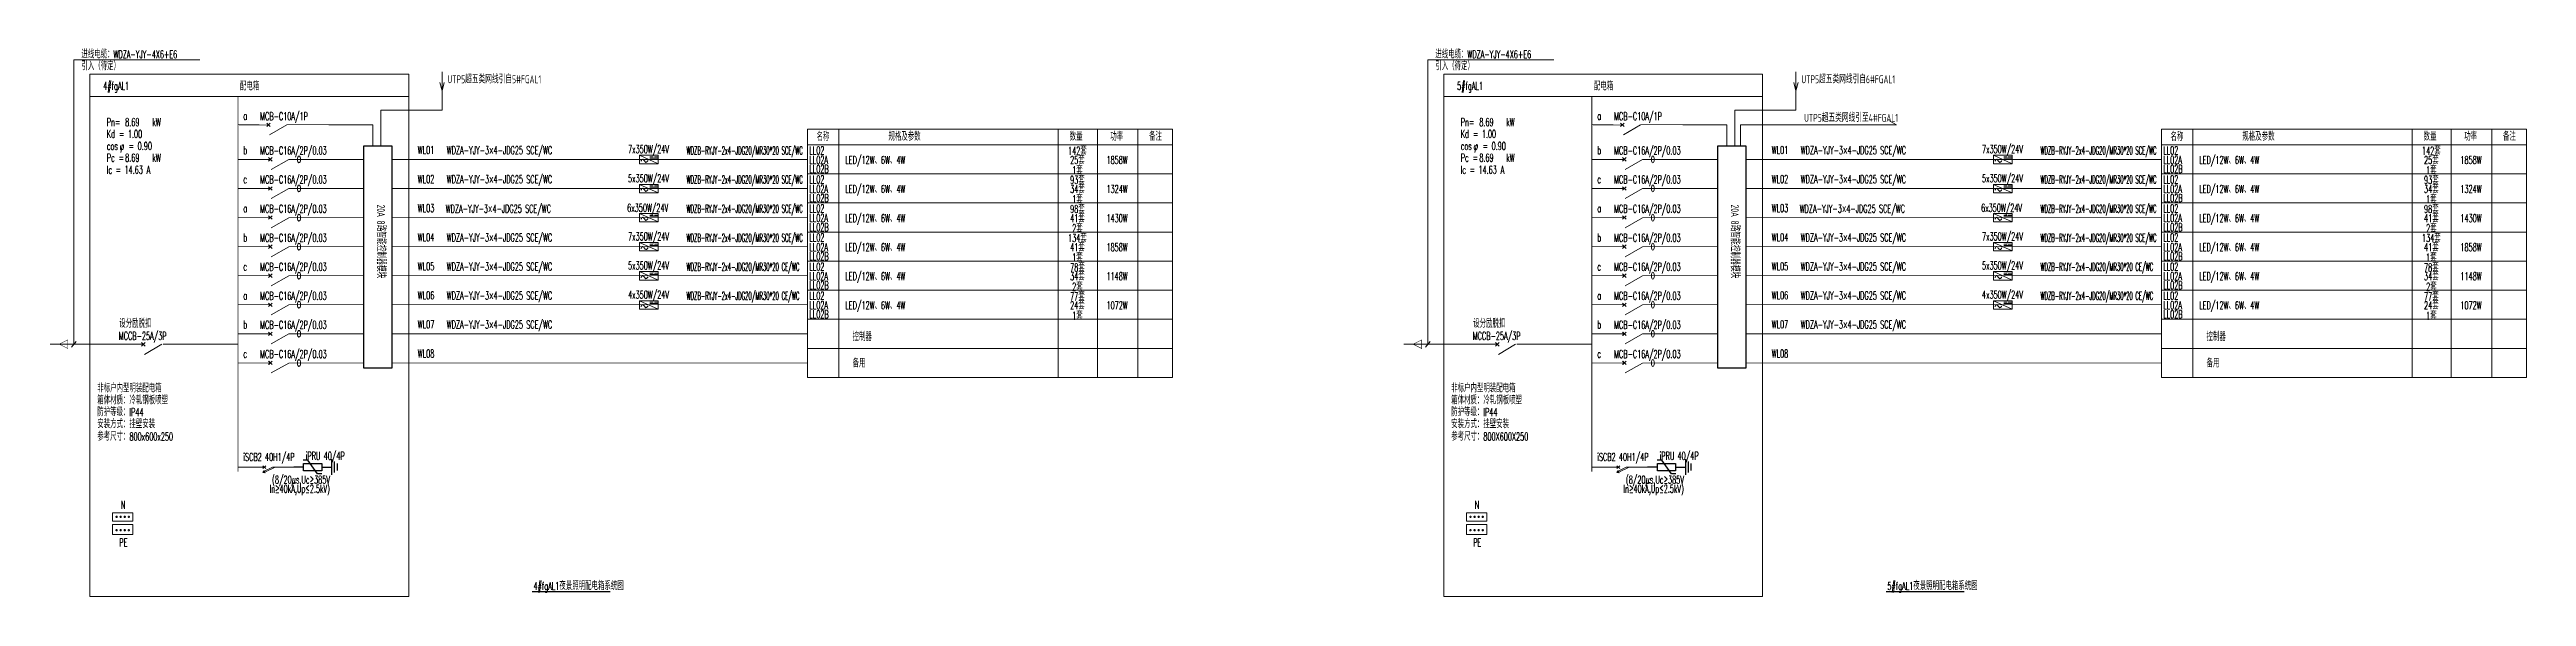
# Model space of a CAD drawing. Header units: millimetres. Extents: x -158656 to -149924, y -51573 to -51018.
# Drawn here: x -153953 to -152861, y -51259 to -51018 of the extents above; entities that cross this region are included whole.
import ezdxf
from ezdxf.enums import TextEntityAlignment as Align

# ---------------------------------------------------------------- set-up
doc = ezdxf.new("R2010")
doc.units = ezdxf.units.MM
doc.header["$MEASUREMENT"] = 0
doc.layers.get('0').update_dxf_attribs({"lineweight": 15})
doc.layers.add('0-配电系统图', color=7, linetype='Continuous', lineweight=18)
doc.layers.add('FG-说明', color=7, linetype='Continuous', lineweight=9)
for name, color, linetype in [('FG-灯具', 3, 'Continuous'), ('FG-照明文字说明', 7, 'Continuous'), ('电气', 3, 'Continuous')]:
    doc.layers.add(name, color=color, linetype=linetype)
doc.styles.add('_TEL_DIM', font='SIMPLEX', dxfattribs={"width": 0.8, "height": 3.5, "bigfont": 'HZTXT'})
doc.styles.add('XD2008', font='xd-hzs.shx', dxfattribs={"width": 0.7, "bigfont": 'xd-hztxt.shx'})

# ---------------------------------------------------------------- blocks, each defined once
blk = doc.blocks.new('0208D')
at = {"color": 3, "linetype": 'Continuous', "const_width": 0.3}
blk.add_lwpolyline([(0, -7.5), (0, 0)], dxfattribs=at)
blk.add_lwpolyline([(0, -7.5), (2.5, -2.5), (-2.5, -2.5)], close=True, dxfattribs=at)
blk = doc.blocks.new('过流保护SPD')
at = {"layer": '电气', "color": 3}
for p, q in [((435, 0), (0, 0)), ((625, 298), (424, 298)), ((435, 163), (1235, 163)), ((435, -163), (435, 163)), ((1046, -298), (625, 298)), ((1235, 163), (1235, -163)), ((1235, 0), (1671, 0)), ((1671, 347), (1671, -347)), ((1789, 251), (1789, -242)), ((1911, 152), (1911, -157)), ((1235, -163), (435, -163)), ((1246, -298), (1046, -298))]:
    blk.add_line(p, q, dxfattribs=at)

msp = doc.modelspace()

# ---------------------------------------------------------------- hatches: boundary and pattern name
at = {"layer": 'FG-说明'}
for points in [[(-153859.2, -51204.2), (-153858.2, -51204.3), (-153858.7, -51203.4)], [(-153262.3, -51204.2), (-153261.3, -51204.3), (-153261.8, -51203.4)]]:
    msp.add_hatch(color=256, dxfattribs=at).paths.add_polyline_path(points)

# ---------------------------------------------------------------- linework, layer by layer
at = {"color": 4}
for p, q in [((-153810.7, -51060.1), (-153810.7, -51050.8)), ((-153213.8, -51060.1), (-153213.8, -51050.8))]:
    msp.add_line(p, q, dxfattribs=at)
for p, q in [((-153619.1, -51052.8), (-153619.1, -51162.3)), ((-153605.3, -51052.8), (-153605.3, -51162.3)), ((-153508.6, -51052.8), (-153508.6, -51162.3)), ((-153491.3, -51052.8), (-153491.3, -51162.3)), ((-153473.4, -51052.8), (-153473.4, -51162.3)), ((-153458.2, -51052.8), (-153458.2, -51162.3)), ((-153022.2, -51052.8), (-153022.2, -51162.3)), ((-153008.4, -51052.8), (-153008.4, -51162.3)), ((-152911.7, -51052.8), (-152911.7, -51162.3)), ((-152894.4, -51052.8), (-152894.4, -51162.3)), ((-152876.5, -51052.8), (-152876.5, -51162.3)), ((-152861.3, -51052.8), (-152861.3, -51162.3))]:
    msp.add_line(p, q)
for points in [[(-153799.7, -51044.3), (-153780.2, -51044.3), (-153780.2, -51027.5)], [(-153202.8, -51044.3), (-153183.3, -51044.3), (-153183.3, -51027.5)], [(-153781.2, -51032.1), (-153780.2, -51035.9)], [(-153779.2, -51032.1), (-153780.2, -51035.9)], [(-153184.3, -51032.1), (-153183.3, -51035.9)], [(-153182.3, -51032.1), (-153183.3, -51035.9)], [(-153799.7, -51044.3), (-153807.2, -51044.3), (-153807.2, -51060.1)], [(-153202.8, -51044.3), (-153210.3, -51044.3), (-153210.3, -51060.1)], [(-153202.8, -51050.8), (-153139, -51050.8), (-153142.3, -51048.9)], [(-153202.8, -51050.8), (-153207.8, -51050.8), (-153207.8, -51060.1)]]:
    msp.add_lwpolyline(points)
for points in [[(-153830.1, -51050.8), (-153810.7, -51050.8)], [(-153233.2, -51050.8), (-153213.8, -51050.8)]]:
    msp.add_lwpolyline(points, dxfattribs=at)
at = {"layer": '0-配电系统图', "ltscale": 0.2}
for p, q in [((-153942.5, -51147.6), (-153942.5, -51022.1)), ((-153942.5, -51022.1), (-153887, -51022.1)), ((-153345.6, -51147.6), (-153345.6, -51022.1)), ((-153345.6, -51022.1), (-153290.1, -51022.1)), ((-153941.5, -51146.4), (-153943.5, -51148.9)), ((-153912.7, -51148.4), (-153911.1, -51146.9)), ((-153912.7, -51146.9), (-153911.1, -51148.4)), ((-153903.8, -51147.6), (-153911.4, -51152.2)), ((-153344.6, -51146.4), (-153346.6, -51148.9)), ((-153315.8, -51148.4), (-153314.2, -51146.9)), ((-153315.8, -51146.9), (-153314.2, -51148.4)), ((-153306.9, -51147.6), (-153314.5, -51152.2))]:
    msp.add_line(p, q, dxfattribs=at)
at = {"layer": '0-配电系统图', "ltscale": 100}
for p, q in [((-153935.5, -51038.3), (-153794.9, -51038.3)), ((-153338.6, -51038.3), (-153198, -51038.3))]:
    msp.add_line(p, q, dxfattribs=at)
at = {"layer": '0-配电系统图'}
for p, q in [((-153857.5, -51050.1), (-153856, -51051.6)), ((-153857.5, -51051.6), (-153856, -51050.1)), ((-153260.6, -51050.1), (-153259.1, -51051.6)), ((-153260.6, -51051.6), (-153259.1, -51050.1)), ((-153848.7, -51050.8), (-153856.3, -51055.3)), ((-153251.8, -51050.8), (-153259.4, -51055.3)), ((-153856.7, -51065.3), (-153855.1, -51066.9)), ((-153856.7, -51066.9), (-153855.1, -51065.3)), ((-153856.7, -51065.3), (-153855.1, -51066.9)), ((-153856.7, -51066.9), (-153855.1, -51065.3)), ((-153847.8, -51066.1), (-153855.5, -51070.5)), ((-153259.8, -51065.3), (-153258.2, -51066.9)), ((-153259.8, -51066.9), (-153258.2, -51065.3)), ((-153259.8, -51065.3), (-153258.2, -51066.9)), ((-153259.8, -51066.9), (-153258.2, -51065.3)), ((-153250.9, -51066.1), (-153258.6, -51070.5)), ((-153856.7, -51078.2), (-153855.1, -51079.7)), ((-153856.7, -51079.7), (-153855.1, -51078.2)), ((-153856.7, -51078.2), (-153855.1, -51079.7)), ((-153856.7, -51079.7), (-153855.1, -51078.2)), ((-153847.8, -51078.9), (-153855.5, -51083.3)), ((-153259.8, -51078.2), (-153258.2, -51079.7)), ((-153259.8, -51079.7), (-153258.2, -51078.2)), ((-153259.8, -51078.2), (-153258.2, -51079.7)), ((-153259.8, -51079.7), (-153258.2, -51078.2)), ((-153250.9, -51078.9), (-153258.6, -51083.3)), ((-153856.7, -51091), (-153855.1, -51092.5)), ((-153856.7, -51092.5), (-153855.1, -51091)), ((-153856.7, -51091), (-153855.1, -51092.5)), ((-153856.7, -51092.5), (-153855.1, -51091)), ((-153847.8, -51091.8), (-153855.5, -51096.2)), ((-153259.8, -51091), (-153258.2, -51092.5)), ((-153259.8, -51092.5), (-153258.2, -51091)), ((-153259.8, -51091), (-153258.2, -51092.5)), ((-153259.8, -51092.5), (-153258.2, -51091)), ((-153250.9, -51091.8), (-153258.6, -51096.2)), ((-153856.7, -51103.8), (-153855.1, -51105.4)), ((-153856.7, -51105.4), (-153855.1, -51103.8)), ((-153856.7, -51103.8), (-153855.1, -51105.4)), ((-153856.7, -51105.4), (-153855.1, -51103.8)), ((-153847.8, -51104.6), (-153855.5, -51109)), ((-153259.8, -51103.8), (-153258.2, -51105.4)), ((-153259.8, -51105.4), (-153258.2, -51103.8)), ((-153259.8, -51103.8), (-153258.2, -51105.4)), ((-153259.8, -51105.4), (-153258.2, -51103.8)), ((-153250.9, -51104.6), (-153258.6, -51109)), ((-153856.7, -51116.6), (-153855.1, -51118.2)), ((-153856.7, -51118.2), (-153855.1, -51116.6)), ((-153856.7, -51116.6), (-153855.1, -51118.2)), ((-153856.7, -51118.2), (-153855.1, -51116.6)), ((-153847.8, -51117.4), (-153855.5, -51121.8)), ((-153259.8, -51116.6), (-153258.2, -51118.2)), ((-153259.8, -51118.2), (-153258.2, -51116.6)), ((-153259.8, -51116.6), (-153258.2, -51118.2)), ((-153259.8, -51118.2), (-153258.2, -51116.6)), ((-153250.9, -51117.4), (-153258.6, -51121.8)), ((-153856.7, -51129.5), (-153855.1, -51131)), ((-153856.7, -51131), (-153855.1, -51129.5)), ((-153856.7, -51129.5), (-153855.1, -51131)), ((-153856.7, -51131), (-153855.1, -51129.5)), ((-153847.8, -51130.2), (-153855.5, -51134.6)), ((-153259.8, -51129.5), (-153258.2, -51131)), ((-153259.8, -51131), (-153258.2, -51129.5)), ((-153259.8, -51129.5), (-153258.2, -51131)), ((-153259.8, -51131), (-153258.2, -51129.5)), ((-153250.9, -51130.2), (-153258.6, -51134.6)), ((-153856.7, -51142.3), (-153855.1, -51143.8)), ((-153856.7, -51143.8), (-153855.1, -51142.3)), ((-153856.7, -51142.3), (-153855.1, -51143.8)), ((-153856.7, -51143.8), (-153855.1, -51142.3)), ((-153856.7, -51142.3), (-153855.1, -51143.8)), ((-153856.7, -51143.8), (-153855.1, -51142.3)), ((-153847.8, -51143), (-153855.5, -51147.5)), ((-153259.8, -51142.3), (-153258.2, -51143.8)), ((-153259.8, -51143.8), (-153258.2, -51142.3)), ((-153259.7, -51142.3), (-153258.2, -51143.8)), ((-153259.7, -51143.8), (-153258.2, -51142.3)), ((-153259.7, -51142.3), (-153258.2, -51143.8)), ((-153259.7, -51143.8), (-153258.2, -51142.3)), ((-153250.9, -51143), (-153258.6, -51147.5)), ((-153856.7, -51155.1), (-153855.1, -51156.6)), ((-153856.7, -51156.6), (-153855.1, -51155.1)), ((-153856.6, -51155.1), (-153855.1, -51156.6)), ((-153856.6, -51156.6), (-153855.1, -51155.1)), ((-153856.6, -51155.1), (-153855.1, -51156.6)), ((-153856.6, -51156.6), (-153855.1, -51155.1)), ((-153847.8, -51155.9), (-153855.5, -51160.3)), ((-153259.8, -51155.1), (-153258.2, -51156.6)), ((-153259.8, -51156.6), (-153258.2, -51155.1)), ((-153259.7, -51155.1), (-153258.2, -51156.6)), ((-153259.7, -51156.6), (-153258.2, -51155.1)), ((-153259.7, -51155.1), (-153258.2, -51156.6)), ((-153259.7, -51156.6), (-153258.2, -51155.1)), ((-153250.9, -51155.9), (-153258.6, -51160.3)), ((-153916.5, -51222), (-153925.5, -51222)), ((-153925.5, -51222), (-153925.5, -51225.6)), ((-153916.5, -51225.6), (-153916.5, -51222)), ((-153319.6, -51222), (-153328.6, -51222)), ((-153328.6, -51222), (-153328.6, -51225.6)), ((-153319.6, -51225.6), (-153319.6, -51222)), ((-153925.5, -51225.6), (-153916.5, -51225.6)), ((-153916.5, -51227.1), (-153925.5, -51227.1)), ((-153925.5, -51227.1), (-153925.5, -51231.5)), ((-153925.5, -51231.5), (-153916.5, -51231.5)), ((-153916.5, -51231.5), (-153916.5, -51227.1)), ((-153328.6, -51225.6), (-153319.6, -51225.6)), ((-153319.6, -51227.1), (-153328.6, -51227.1)), ((-153328.6, -51227.1), (-153328.6, -51231.5)), ((-153328.6, -51231.5), (-153319.6, -51231.5)), ((-153319.6, -51231.5), (-153319.6, -51227.1))]:
    msp.add_line(p, q, dxfattribs=at)
at = {"layer": '0-配电系统图', "ltscale": 100}
for points in [[(-153935.5, -51028.5), (-153794.9, -51028.5), (-153794.9, -51258.9), (-153935.5, -51258.9)], [(-153338.6, -51028.5), (-153198, -51028.5), (-153198, -51258.9), (-153338.6, -51258.9)]]:
    msp.add_lwpolyline(points, close=True, dxfattribs=at)
at = {"layer": '0-配电系统图', "const_width": 0.36}
for points in [[(-153870.2, -51038.6), (-153870.2, -51203.9)], [(-153273.3, -51038.6), (-153273.3, -51203.9)], [(-153870.2, -51050.8), (-153856.7, -51050.9)], [(-153848.7, -51050.8), (-153830.1, -51050.8)], [(-153273.3, -51050.8), (-153259.8, -51050.9)], [(-153251.8, -51050.8), (-153233.2, -51050.8)], [(-153870.2, -51066.1), (-153855.9, -51066.1)], [(-153273.3, -51066.1), (-153259, -51066.1)], [(-153870.2, -51078.9), (-153855.9, -51078.9)], [(-153273.3, -51078.9), (-153259, -51078.9)], [(-153870.2, -51091.8), (-153855.9, -51091.8)], [(-153273.3, -51091.8), (-153259, -51091.8)], [(-153870.2, -51104.6), (-153855.9, -51104.6)], [(-153273.3, -51104.6), (-153259, -51104.6)], [(-153870.2, -51117.4), (-153855.9, -51117.4)], [(-153273.3, -51117.4), (-153259, -51117.4)], [(-153870.2, -51130.2), (-153855.9, -51130.2)], [(-153273.3, -51130.2), (-153259, -51130.2)], [(-153953.1, -51147.6), (-153911.9, -51147.6)], [(-153903.3, -51147.6), (-153870.2, -51147.6)], [(-153870.2, -51143), (-153855.9, -51143)], [(-153870.2, -51143), (-153855.9, -51143)], [(-153356.2, -51147.6), (-153315, -51147.6)], [(-153306.4, -51147.6), (-153273.3, -51147.6)], [(-153273.3, -51143), (-153259, -51143)], [(-153273.3, -51143), (-153259, -51143)], [(-153870.2, -51155.9), (-153855.9, -51155.9)], [(-153870.2, -51155.9), (-153855.9, -51155.9)], [(-153273.3, -51155.9), (-153259, -51155.9)], [(-153273.3, -51155.9), (-153259, -51155.9)]]:
    msp.add_lwpolyline(points, dxfattribs=at)
at = {"layer": '0-配电系统图', "const_width": 0.54}
for points in [[(-153923.7, -51224, 1), (-153923.7, -51223.5, 1)], [(-153921.9, -51224, 1), (-153921.9, -51223.5, 1)], [(-153920.1, -51224, 1), (-153920.1, -51223.5, 1)], [(-153918.3, -51224, 1), (-153918.3, -51223.5, 1)], [(-153326.8, -51224, 1), (-153326.8, -51223.5, 1)], [(-153325, -51224, 1), (-153325, -51223.5, 1)], [(-153323.2, -51224, 1), (-153323.2, -51223.5, 1)], [(-153321.4, -51224, 1), (-153321.4, -51223.5, 1)], [(-153923.7, -51229.9, 1), (-153923.7, -51229.4, 1)], [(-153921.9, -51229.9, 1), (-153921.9, -51229.4, 1)], [(-153920.1, -51229.9, 1), (-153920.1, -51229.4, 1)], [(-153918.3, -51229.9, 1), (-153918.3, -51229.4, 1)], [(-153326.8, -51229.9, 1), (-153326.8, -51229.4, 1)], [(-153325, -51229.9, 1), (-153325, -51229.4, 1)], [(-153323.2, -51229.9, 1), (-153323.2, -51229.4, 1)], [(-153321.4, -51229.9, 1), (-153321.4, -51229.4, 1)]]:
    msp.add_lwpolyline(points, format="xyb", close=True, dxfattribs=at)
at = {"layer": '0-配电系统图', "color": 7, "const_width": 0.515}
for points in [[(-153740.5, -51256.8), (-153706, -51256.8)], [(-153143.6, -51256.8), (-153109.1, -51256.8)]]:
    msp.add_lwpolyline(points, dxfattribs=at)
at = {"layer": '0-配电系统图', "extrusion": (0, 0, -1)}
for centre in [(-153843.3, -51066.1), (-153246.4, -51066.1), (-153843.3, -51078.9), (-153246.4, -51078.9), (-153843.3, -51091.8), (-153246.4, -51091.8), (-153843.3, -51104.6), (-153246.4, -51104.6), (-153843.3, -51117.4), (-153246.4, -51117.4), (-153843.3, -51130.2), (-153246.4, -51130.2), (-153843.3, -51143), (-153246.4, -51143), (-153843.3, -51155.9), (-153246.4, -51155.9)]:
    msp.add_ellipse(centre, major_axis=(0, 1.51), ratio=0.444792, dxfattribs=at)
at = {"layer": 'FG-灯具'}
for points in [[(-153814.7, -51060.1), (-153802.3, -51060.1), (-153802.3, -51158.2), (-153814.7, -51158.2)], [(-153217.8, -51060.1), (-153205.4, -51060.1), (-153205.4, -51158.2), (-153217.8, -51158.2)]]:
    msp.add_lwpolyline(points, close=True, dxfattribs=at)
at = {"layer": 'FG-说明', "color": 0}
for p, q in [((-153619.1, -51052.8), (-153458.2, -51052.8)), ((-153619.1, -51059.7), (-153458.2, -51059.7)), ((-153022.2, -51052.8), (-152861.3, -51052.8)), ((-153022.2, -51059.7), (-152861.3, -51059.7)), ((-153684.9, -51068), (-153693.1, -51064.2)), ((-153687.1, -51065), (-153688.6, -51065)), ((-153685.2, -51065.5), (-153688.6, -51065.5)), ((-153685.2, -51065), (-153686.6, -51065)), ((-153088, -51068), (-153096.2, -51064.2)), ((-153090.2, -51065), (-153091.7, -51065)), ((-153088.3, -51065.5), (-153091.7, -51065.5)), ((-153088.3, -51065), (-153089.7, -51065)), ((-153684.9, -51080.8), (-153693.1, -51077.1)), ((-153687.1, -51077.8), (-153688.6, -51077.8)), ((-153685.2, -51078.3), (-153688.6, -51078.3)), ((-153685.2, -51077.8), (-153686.6, -51077.8)), ((-153619.1, -51072.5), (-153458.2, -51072.5)), ((-153088, -51080.8), (-153096.2, -51077.1)), ((-153090.2, -51077.8), (-153091.7, -51077.8)), ((-153088.3, -51078.3), (-153091.7, -51078.3)), ((-153088.3, -51077.8), (-153089.7, -51077.8)), ((-153022.2, -51072.5), (-152861.3, -51072.5)), ((-153684.9, -51093.6), (-153693.1, -51089.9)), ((-153687.1, -51090.7), (-153688.6, -51090.7)), ((-153685.2, -51091.1), (-153688.6, -51091.1)), ((-153685.2, -51090.7), (-153686.6, -51090.7)), ((-153619.1, -51085.3), (-153458.2, -51085.3)), ((-153088, -51093.6), (-153096.2, -51089.9)), ((-153090.2, -51090.7), (-153091.7, -51090.7)), ((-153088.3, -51091.1), (-153091.7, -51091.1)), ((-153088.3, -51090.7), (-153089.7, -51090.7)), ((-153022.2, -51085.3), (-152861.3, -51085.3)), ((-153684.9, -51106.4), (-153693.1, -51102.7)), ((-153687.1, -51103.5), (-153688.6, -51103.5)), ((-153685.2, -51104), (-153688.6, -51104)), ((-153685.2, -51103.5), (-153686.6, -51103.5)), ((-153619.1, -51098.2), (-153458.2, -51098.2)), ((-153088, -51106.4), (-153096.2, -51102.7)), ((-153090.2, -51103.5), (-153091.7, -51103.5)), ((-153088.3, -51104), (-153091.7, -51104)), ((-153088.3, -51103.5), (-153089.7, -51103.5)), ((-153022.2, -51098.2), (-152861.3, -51098.2)), ((-153684.9, -51119.3), (-153693.1, -51115.5)), ((-153619.1, -51111), (-153458.2, -51111)), ((-153088, -51119.3), (-153096.2, -51115.5)), ((-153022.2, -51111), (-152861.3, -51111)), ((-153687.1, -51116.3), (-153688.6, -51116.3)), ((-153685.2, -51116.8), (-153688.6, -51116.8)), ((-153685.2, -51116.3), (-153686.6, -51116.3)), ((-153619.1, -51123.8), (-153458.2, -51123.8)), ((-153090.2, -51116.3), (-153091.7, -51116.3)), ((-153088.3, -51116.8), (-153091.7, -51116.8)), ((-153088.3, -51116.3), (-153089.7, -51116.3)), ((-153022.2, -51123.8), (-152861.3, -51123.8)), ((-153684.9, -51132.1), (-153693.1, -51128.4)), ((-153687.1, -51129.1), (-153688.6, -51129.1)), ((-153685.2, -51129.6), (-153688.6, -51129.6)), ((-153685.2, -51129.1), (-153686.6, -51129.1)), ((-153619.1, -51136.6), (-153458.2, -51136.6)), ((-153088, -51132.1), (-153096.2, -51128.4)), ((-153090.2, -51129.1), (-153091.7, -51129.1)), ((-153088.3, -51129.6), (-153091.7, -51129.6)), ((-153088.3, -51129.1), (-153089.7, -51129.1)), ((-153022.2, -51136.6), (-152861.3, -51136.6)), ((-153619.1, -51149.5), (-153458.2, -51149.5)), ((-153022.2, -51149.5), (-152861.3, -51149.5)), ((-153619.1, -51162.3), (-153458.2, -51162.3)), ((-153022.2, -51162.3), (-152861.3, -51162.3))]:
    msp.add_line(p, q, dxfattribs=at)
at = {"layer": 'FG-说明'}
for p, q in [((-153870.2, -51201.8), (-153859.2, -51201.8)), ((-153859.8, -51201.8), (-153858.6, -51201.8)), ((-153857.9, -51201.2), (-153859.2, -51202.5)), ((-153857.9, -51202.5), (-153859.2, -51201.2)), ((-153858.7, -51203.4), (-153859.2, -51204.2)), ((-153858.7, -51203.4), (-153858.2, -51204.3)), ((-153858.3, -51204.1), (-153853.8, -51201.8)), ((-153853.8, -51201.8), (-153845.6, -51201.8)), ((-153273.3, -51201.8), (-153262.3, -51201.8)), ((-153262.9, -51201.8), (-153261.7, -51201.8)), ((-153261, -51201.2), (-153262.3, -51202.5)), ((-153261, -51202.5), (-153262.3, -51201.2)), ((-153261.8, -51203.4), (-153262.3, -51204.2)), ((-153261.8, -51203.4), (-153261.3, -51204.3)), ((-153261.4, -51204.1), (-153256.9, -51201.8)), ((-153256.9, -51201.8), (-153248.7, -51201.8)), ((-153859.2, -51204.2), (-153858.2, -51204.3)), ((-153262.3, -51204.2), (-153261.3, -51204.3))]:
    msp.add_line(p, q, dxfattribs=at)
at = {"layer": 'FG-说明', "color": 0, "const_width": 0.36}
for points in [[(-153847.8, -51066.1), (-153814.5, -51066.1)], [(-153802.2, -51066.1), (-153619.1, -51066.1)], [(-153250.9, -51066.1), (-153217.6, -51066.1)], [(-153205.3, -51066.1), (-153022.2, -51066.1)], [(-153847.8, -51078.9), (-153814.5, -51078.9)], [(-153802.2, -51078.9), (-153619.1, -51078.9)], [(-153250.9, -51078.9), (-153217.6, -51078.9)], [(-153205.3, -51078.9), (-153022.2, -51078.9)], [(-153847.8, -51091.8), (-153814.5, -51091.8)], [(-153802.2, -51091.8), (-153619.1, -51091.8)], [(-153250.9, -51091.8), (-153217.6, -51091.8)], [(-153205.3, -51091.8), (-153022.2, -51091.8)], [(-153847.8, -51104.6), (-153814.5, -51104.6)], [(-153802.2, -51104.6), (-153619.1, -51104.6)], [(-153250.9, -51104.6), (-153217.6, -51104.6)], [(-153205.3, -51104.6), (-153022.2, -51104.6)], [(-153847.8, -51117.4), (-153814.5, -51117.4)], [(-153802.2, -51117.4), (-153619.1, -51117.4)], [(-153250.9, -51117.4), (-153217.6, -51117.4)], [(-153205.3, -51117.4), (-153022.2, -51117.4)], [(-153847.8, -51130.2), (-153814.5, -51130.2)], [(-153802.2, -51130.2), (-153619.1, -51130.2)], [(-153250.9, -51130.2), (-153217.6, -51130.2)], [(-153205.3, -51130.2), (-153022.2, -51130.2)], [(-153802.2, -51143), (-153619.1, -51143)], [(-153205.3, -51143), (-153022.2, -51143)], [(-153802.2, -51155.9), (-153619.1, -51155.9)], [(-153205.3, -51155.9), (-153022.2, -51155.9)]]:
    msp.add_lwpolyline(points, dxfattribs=at)
at = {"layer": 'FG-说明', "color": 0}
for points in [[(-153684.9, -51068), (-153693.1, -51068), (-153693.1, -51064.2), (-153684.9, -51064.2)], [(-153088, -51068), (-153096.2, -51068), (-153096.2, -51064.2), (-153088, -51064.2)], [(-153684.9, -51080.8), (-153693.1, -51080.8), (-153693.1, -51077.1), (-153684.9, -51077.1)], [(-153088, -51080.8), (-153096.2, -51080.8), (-153096.2, -51077.1), (-153088, -51077.1)], [(-153684.9, -51093.6), (-153693.1, -51093.6), (-153693.1, -51089.9), (-153684.9, -51089.9)], [(-153088, -51093.6), (-153096.2, -51093.6), (-153096.2, -51089.9), (-153088, -51089.9)], [(-153684.9, -51106.4), (-153693.1, -51106.4), (-153693.1, -51102.7), (-153684.9, -51102.7)], [(-153088, -51106.4), (-153096.2, -51106.4), (-153096.2, -51102.7), (-153088, -51102.7)], [(-153684.9, -51119.3), (-153693.1, -51119.3), (-153693.1, -51115.5), (-153684.9, -51115.5)], [(-153088, -51119.3), (-153096.2, -51119.3), (-153096.2, -51115.5), (-153088, -51115.5)], [(-153684.9, -51132.1), (-153693.1, -51132.1), (-153693.1, -51128.4), (-153684.9, -51128.4)], [(-153088, -51132.1), (-153096.2, -51132.1), (-153096.2, -51128.4), (-153088, -51128.4)]]:
    msp.add_lwpolyline(points, close=True, dxfattribs=at)
at = {"layer": 'FG-说明', "const_width": 0.36}
for points in [[(-153847.8, -51143), (-153814.5, -51143)], [(-153250.9, -51143), (-153217.6, -51143)], [(-153847.8, -51155.9), (-153814.5, -51155.9)], [(-153250.9, -51155.9), (-153217.6, -51155.9)]]:
    msp.add_lwpolyline(points, dxfattribs=at)
at = {"layer": 'FG-说明'}
for points in [[(-153853.8, -51201.8), (-153855, -51201.8), (-153858.6, -51203.6)], [(-153256.9, -51201.8), (-153258.1, -51201.8), (-153261.7, -51203.6)]]:
    msp.add_lwpolyline(points, dxfattribs=at)
at = {"layer": 'FG-说明', "color": 0}
for points in [[(-153689.4, -51066.6), (-153690.3, -51067.4), (-153691.7, -51066), (-153692.5, -51066.9)], [(-153092.5, -51066.6), (-153093.4, -51067.4), (-153094.8, -51066), (-153095.6, -51066.9)], [(-153689.4, -51079.4), (-153690.3, -51080.2), (-153691.7, -51078.8), (-153692.5, -51079.7)], [(-153092.5, -51079.4), (-153093.4, -51080.2), (-153094.8, -51078.8), (-153095.6, -51079.7)], [(-153689.4, -51092.2), (-153690.3, -51093), (-153691.7, -51091.6), (-153692.5, -51092.5)], [(-153092.5, -51092.2), (-153093.4, -51093), (-153094.8, -51091.6), (-153095.6, -51092.5)], [(-153689.4, -51105), (-153690.3, -51105.9), (-153691.7, -51104.5), (-153692.5, -51105.4)], [(-153092.5, -51105), (-153093.4, -51105.9), (-153094.8, -51104.5), (-153095.6, -51105.4)], [(-153689.4, -51117.9), (-153690.3, -51118.7), (-153691.7, -51117.3), (-153692.5, -51118.2)], [(-153092.5, -51117.9), (-153093.4, -51118.7), (-153094.8, -51117.3), (-153095.6, -51118.2)], [(-153689.4, -51130.7), (-153690.3, -51131.5), (-153691.7, -51130.1), (-153692.5, -51131)], [(-153092.5, -51130.7), (-153093.4, -51131.5), (-153094.8, -51130.1), (-153095.6, -51131)]]:
    msp.add_spline(points, degree=3, dxfattribs=at)

# ---------------------------------------------------------------- block references
at = {"layer": 'FG-照明文字说明', "color": 0, "xscale": 0.7592253990924291, "yscale": 0.7592253990924291, "zscale": 0.7592253990924291, "rotation": 270}
for p in [(-153943.3, -51147.6), (-153346.4, -51147.6)]:
    msp.add_blockref('0208D', p, dxfattribs=at)
at = {"layer": 'FG-说明', "xscale": 0.01, "yscale": 0.01, "zscale": 0.01}
for p in [(-153845.6, -51201.8), (-153248.7, -51201.8)]:
    msp.add_blockref('过流保护SPD', p, dxfattribs=at)

# ---------------------------------------------------------------- texts
at = {"layer": 'FG-照明文字说明', "color": 0, "style": 'XD2008', "width": 0.65}
for s, p in [('UTP5超五类网线引自5#FGAL1', (-153777.8, -51032.5)), ('UTP5超五类网线引自6#FGAL1', (-153180.9, -51032.5)), ('UTP5超五类网线引至4#FGAL1', (-153179.7, -51049.5))]:
    msp.add_text(s, height=3.5, dxfattribs=at).set_placement(p)
for p in [(-153808.9, -51086), (-153212, -51086)]:
    msp.add_text('20A 8路智能控制器模块', height=3.5, rotation=270, dxfattribs=at).set_placement(p)
at = {"layer": 'FG-说明', "style": '_TEL_DIM'}
for s, width, p in [('进线电缆：WDZA-YJY-4X6+E6', 0.6, (-153939.2, -51021.5, 27.4)), ('进线电缆：WDZA-YJY-4X6+E6', 0.6, (-153342.3, -51021.5, 27.4)), ('引入（待定）', 0.6, (-153939.2, -51026.7, 27.4)), ('引入（待定）', 0.6, (-153342.3, -51026.7, 27.4)), ('4#fgAL1', 0.6, (-153929.6, -51035.4)), ('配电箱', 0.6, (-153869.3, -51035.6)), ('5#fgAL1', 0.6, (-153332.7, -51035.4)), ('配电箱', 0.6, (-153272.4, -51035.6)), ('Pn=', 0.6, (-153928, -51051.4)), ('8.69', 0.6, (-153919.9, -51051.4)), ('kW', 0.6, (-153907.9, -51051.4)), ('a', 0.6, (-153867.8, -51048.6)), ('MCB-C10A/1P ', 0.6, (-153860.4, -51048.8)), ('Pn=', 0.6, (-153331.1, -51051.4)), ('8.69', 0.6, (-153322.9, -51051.4)), ('kW', 0.6, (-153311, -51051.4)), ('a', 0.6, (-153270.9, -51048.6)), ('MCB-C10A/1P ', 0.6, (-153263.5, -51048.8)), ('cos', 0.6, (-153928, -51061.9)), ('Kd', 0.6, (-153928, -51056.6)), ('=', 0.6, (-153922.6, -51056.6)), ('φ', 0.6, (-153922.3, -51061.9)), ('1.00', 0.6, (-153918.7, -51056.6)), ('=', 0.6, (-153918.3, -51061.9)), ('0.90', 0.6, (-153914.4, -51061.9)), ('b', 0.6, (-153867.8, -51063.8)), ('MCB-C16A/2P/0.03', 0.6, (-153860.4, -51063.9)), ('WL01', 0.6, (-153790.9, -51063.7)), ('WDZA-YJY-3×4-JDG25 SCE/WC', 0.6, (-153778.1, -51063.8)), ('7x350W/24V', 0.6, (-153698.2, -51063.3)), ('WDZB-RYJY-2x4-JDG20/MR30*20 SCE/WC', 0.4, (-153672.4, -51063.9)), ('名称', 0.6, (-153615.1, -51057.9)), ('规格及参数', 0.6, (-153583.4, -51057.8)), ('数量', 0.6, (-153503.5, -51057.8)), ('功率', 0.6, (-153485.6, -51057.8)), ('备注', 0.6, (-153468.5, -51057.8)), ('Kd', 0.6, (-153331.1, -51056.6)), ('cos', 0.6, (-153331.1, -51061.9)), ('=', 0.6, (-153325.7, -51056.6)), ('φ', 0.6, (-153325.4, -51061.9)), ('1.00', 0.6, (-153321.8, -51056.6)), ('=', 0.6, (-153321.4, -51061.9)), ('0.90', 0.6, (-153317.5, -51061.9)), ('b', 0.6, (-153270.9, -51063.8)), ('MCB-C16A/2P/0.03', 0.6, (-153263.5, -51063.9)), ('WL01', 0.6, (-153194, -51063.7)), ('WDZA-YJY-3×4-JDG25 SCE/WC', 0.6, (-153181.2, -51063.8)), ('7x350W/24V', 0.6, (-153101.3, -51063.3)), ('WDZB-RYJY-2x4-JDG20/MR30*20 SCE/WC', 0.4, (-153075.5, -51063.9)), ('名称', 0.6, (-153018.2, -51057.9)), ('规格及参数', 0.6, (-152986.5, -51057.8)), ('数量', 0.6, (-152906.6, -51057.8)), ('功率', 0.6, (-152888.7, -51057.8)), ('备注', 0.6, (-152871.6, -51057.8)), ('Pc', 0.6, (-153928, -51067.1)), ('Ic', 0.6, (-153928, -51072.4)), ('=', 0.6, (-153924.1, -51072.4)), ('=', 0.6, (-153922.7, -51067.1)), ('14.63', 0.6, (-153920.2, -51072.4)), ('8.69', 0.6, (-153919.9, -51067.1)), ('A', 0.6, (-153910.4, -51072.4)), ('kW', 0.6, (-153907.9, -51067.1)), ('5x350W/24V', 0.6, (-153698.2, -51076.2)), ('LED/12W、6W、4W', 0.6, (-153602.4, -51068.1, -88.1)), ('Pc', 0.6, (-153331.1, -51067.1)), ('Ic', 0.6, (-153331.1, -51072.4)), ('=', 0.6, (-153327.2, -51072.4)), ('=', 0.6, (-153325.8, -51067.1)), ('14.63', 0.6, (-153323.3, -51072.4)), ('8.69', 0.6, (-153322.9, -51067.1)), ('A', 0.6, (-153313.5, -51072.4)), ('kW', 0.6, (-153311, -51067.1)), ('5x350W/24V', 0.6, (-153101.3, -51076.2)), ('LED/12W、6W、4W', 0.6, (-153005.5, -51068.1, -88.1)), ('c', 0.6, (-153867.8, -51076.6)), ('MCB-C16A/2P/0.03', 0.6, (-153860.4, -51076.7)), ('WL02', 0.6, (-153790.9, -51076.5)), ('WDZA-YJY-3×4-JDG25 SCE/WC', 0.6, (-153778.1, -51076.6)), ('WDZB-RYJY-2x4-JDG20/MR30*20 SCE/WC', 0.4, (-153672.4, -51076.7)), ('LED/12W、6W、4W', 0.6, (-153602.4, -51080.9, -88.1)), ('c', 0.6, (-153270.9, -51076.6)), ('MCB-C16A/2P/0.03', 0.6, (-153263.5, -51076.7)), ('WL02', 0.6, (-153194, -51076.5)), ('WDZA-YJY-3×4-JDG25 SCE/WC', 0.6, (-153181.2, -51076.6)), ('WDZB-RYJY-2x4-JDG20/MR30*20 SCE/WC', 0.4, (-153075.5, -51076.7)), ('LED/12W、6W、4W', 0.6, (-153005.5, -51080.9, -88.1)), ('a', 0.6, (-153867.8, -51089.4)), ('MCB-C16A/2P/0.03', 0.6, (-153860.4, -51089.6)), ('WL03', 0.6, (-153790.9, -51089.3)), ('WDZA-YJY-3×4-JDG25 SCE/WC', 0.6, (-153778.6, -51089.6)), ('6x350W/24V', 0.6, (-153698.6, -51089.2)), ('WDZB-RYJY-2x4-JDG20/MR30*20 SCE/WC', 0.4, (-153672.4, -51089.6)), ('LED/12W、6W、4W', 0.6, (-153602.4, -51093.8, -88.1)), ('a', 0.6, (-153270.9, -51089.4)), ('MCB-C16A/2P/0.03', 0.6, (-153263.5, -51089.6)), ('WL03', 0.6, (-153194, -51089.3)), ('WDZA-YJY-3×4-JDG25 SCE/WC', 0.6, (-153181.7, -51089.6)), ('6x350W/24V', 0.6, (-153101.7, -51089.2)), ('WDZB-RYJY-2x4-JDG20/MR30*20 SCE/WC', 0.4, (-153075.5, -51089.6)), ('LED/12W、6W、4W', 0.6, (-153005.5, -51093.8, -88.1)), ('b', 0.6, (-153867.8, -51102.3)), ('MCB-C16A/2P/0.03', 0.6, (-153860.4, -51102.4)), ('WL04', 0.6, (-153790.9, -51102.2)), ('WDZA-YJY-3×4-JDG25 SCE/WC', 0.6, (-153778.1, -51102.3)), ('7x350W/24V', 0.6, (-153698.2, -51101.8)), ('WDZB-RYJY-2x4-JDG20/MR30*20 SCE/WC', 0.4, (-153672.4, -51102.4)), ('LED/12W、6W、4W', 0.6, (-153602.4, -51106.6, -88.1)), ('b', 0.6, (-153270.9, -51102.3)), ('MCB-C16A/2P/0.03', 0.6, (-153263.5, -51102.4)), ('WL04', 0.6, (-153194, -51102.2)), ('WDZA-YJY-3×4-JDG25 SCE/WC', 0.6, (-153181.2, -51102.3)), ('7x350W/24V', 0.6, (-153101.3, -51101.8)), ('WDZB-RYJY-2x4-JDG20/MR30*20 SCE/WC', 0.4, (-153075.5, -51102.4)), ('LED/12W、6W、4W', 0.6, (-153005.5, -51106.6, -88.1)), ('c', 0.6, (-153867.8, -51115.1)), ('MCB-C16A/2P/0.03', 0.6, (-153860.4, -51115.2)), ('WL05', 0.6, (-153790.9, -51115)), ('WDZA-YJY-3×4-JDG25 SCE/WC', 0.6, (-153778.1, -51115.1)), ('5x350W/24V', 0.6, (-153698.2, -51114.6)), ('WDZB-RYJY-2x4-JDG20/MR30*20 CE/WC', 0.4, (-153672.4, -51115.2)), ('LED/12W、6W、4W', 0.6, (-153602.4, -51119.4, -88.1)), ('c', 0.6, (-153270.9, -51115.1)), ('MCB-C16A/2P/0.03', 0.6, (-153263.5, -51115.2)), ('WL05', 0.6, (-153194, -51115)), ('WDZA-YJY-3×4-JDG25 SCE/WC', 0.6, (-153181.2, -51115.1)), ('5x350W/24V', 0.6, (-153101.3, -51114.6)), ('WDZB-RYJY-2x4-JDG20/MR30*20 CE/WC', 0.4, (-153075.5, -51115.2)), ('LED/12W、6W、4W', 0.6, (-153005.5, -51119.4, -88.1)), ('a', 0.6, (-153867.8, -51127.9)), ('MCB-C16A/2P/0.03', 0.6, (-153860.4, -51128)), ('WL06', 0.6, (-153790.9, -51127.8)), ('WDZA-YJY-3×4-JDG25 SCE/WC', 0.6, (-153778.1, -51127.9)), ('4x350W/24V', 0.6, (-153698.2, -51127.5)), ('WDZB-RYJY-2x4-JDG20/MR30*20 CE/WC', 0.4, (-153672.4, -51128)), ('a', 0.6, (-153270.9, -51127.9)), ('MCB-C16A/2P/0.03', 0.6, (-153263.5, -51128)), ('WL06', 0.6, (-153194, -51127.8)), ('WDZA-YJY-3×4-JDG25 SCE/WC', 0.6, (-153181.2, -51127.9)), ('4x350W/24V', 0.6, (-153101.3, -51127.5)), ('WDZB-RYJY-2x4-JDG20/MR30*20 CE/WC', 0.4, (-153075.5, -51128)), ('设分励脱扣', 0.6, (-153922.5, -51140.3, 11.5)), ('b', 0.6, (-153867.8, -51140.7)), ('MCB-C16A/2P/0.03', 0.6, (-153860.4, -51140.8)), ('WL07', 0.6, (-153790.9, -51140.6)), ('WDZA-YJY-3×4-JDG25 SCE/WC', 0.6, (-153778.1, -51140.7)), ('LED/12W、6W、4W', 0.6, (-153602.4, -51132.2, -88.1)), ('设分励脱扣', 0.6, (-153325.6, -51140.3, 11.5)), ('b', 0.6, (-153270.9, -51140.7)), ('MCB-C16A/2P/0.03', 0.6, (-153263.5, -51140.8)), ('WL07', 0.6, (-153194, -51140.6)), ('WDZA-YJY-3×4-JDG25 SCE/WC', 0.6, (-153181.2, -51140.7)), ('LED/12W、6W、4W', 0.6, (-153005.5, -51132.2, -88.1)), ('MCCB-25A/3P', 0.6, (-153922.7, -51145.7)), ('控制器', 0.6, (-153599.2, -51146.1)), ('MCCB-25A/3P', 0.6, (-153325.8, -51145.7)), ('控制器', 0.6, (-153002.3, -51146.1)), ('c', 0.6, (-153867.8, -51153.6)), ('MCB-C16A/2P/0.03', 0.6, (-153860.4, -51153.7)), ('WL08', 0.6, (-153790.9, -51153.5)), ('备用', 0.6, (-153599.2, -51157.8)), ('c', 0.6, (-153270.9, -51153.6)), ('MCB-C16A/2P/0.03', 0.6, (-153263.5, -51153.7)), ('WL08', 0.6, (-153194, -51153.5)), ('备用', 0.6, (-153002.3, -51157.8)), ('箱体材质：冷轧钢板喷塑', 0.6, (-153932.2, -51174.1)), ('非标户内型明装配电箱', 0.6, (-153932.2, -51168.8)), ('箱体材质：冷轧钢板喷塑', 0.6, (-153335.3, -51174.1)), ('非标户内型明装配电箱', 0.6, (-153335.3, -51168.8)), ('防护等级：IP44 ', 0.6, (-153932.2, -51179.3)), ('安装方式：挂壁安装', 0.6, (-153932.2, -51184.6)), ('防护等级：IP44 ', 0.6, (-153335.3, -51179.3)), ('安装方式：挂壁安装', 0.6, (-153335.3, -51184.6)), ('参考尺寸：800x600x250', 0.6, (-153932.2, -51190.1)), ('参考尺寸：800X600X250', 0.6, (-153335.3, -51190.1)), ('N', 0.6, (-153921.8, -51220.2)), ('N', 0.6, (-153324.9, -51220.2)), ('PE', 0.6, (-153922.5, -51236.8)), ('PE', 0.6, (-153325.6, -51236.8)), ('4#fgAL1夜景照明配电箱系统图', 0.6, (-153739.9, -51256)), ('5#fgAL1夜景照明配电箱系统图', 0.6, (-153143, -51256))]:
    msp.add_text(s, height=3.5, dxfattribs=dict(at, width=width)).set_placement(p)
at = {"layer": 'FG-说明', "style": '_TEL_DIM', "width": 0.6}
for s, p in [('LL02', (-153618.3, -51062.1)), ('LL02', (-153021.4, -51062.1)), ('LL02A', (-153618.3, -51066.3)), ('LL02B', (-153618.3, -51070.3)), ('LL02A', (-153021.4, -51066.3)), ('LL02B', (-153021.4, -51070.3)), ('LL02', (-153618.3, -51074.9)), ('LL02A', (-153618.3, -51079.1)), ('LL02B', (-153618.3, -51083.1)), ('LL02', (-153021.4, -51074.9)), ('LL02A', (-153021.4, -51079.1)), ('LL02B', (-153021.4, -51083.1)), ('LL02', (-153618.3, -51087.7)), ('LL02A', (-153618.3, -51091.9)), ('LL02B', (-153618.3, -51096)), ('LL02', (-153021.4, -51087.7)), ('LL02A', (-153021.4, -51091.9)), ('LL02B', (-153021.4, -51096)), ('LL02', (-153618.3, -51100.5)), ('LL02A', (-153618.3, -51104.8)), ('LL02', (-153021.4, -51100.5)), ('LL02A', (-153021.4, -51104.8)), ('LL02B', (-153618.3, -51108.8)), ('LL02', (-153618.3, -51113.4)), ('LL02A', (-153618.3, -51117.6)), ('LL02B', (-153021.4, -51108.8)), ('LL02', (-153021.4, -51113.4)), ('LL02A', (-153021.4, -51117.6)), ('LL02B', (-153618.3, -51121.6)), ('LL02', (-153618.3, -51126.2)), ('LL02B', (-153021.4, -51121.6)), ('LL02', (-153021.4, -51126.2)), ('LL02A', (-153618.3, -51130.4)), ('LL02B', (-153618.3, -51134.4)), ('LL02A', (-153021.4, -51130.4)), ('LL02B', (-153021.4, -51134.4))]:
    msp.add_text(s, height=3.5, dxfattribs=at).set_placement(p, align=Align.MIDDLE_LEFT)
for s, p in [('142套', (-153500.1, -51064)), ('142套', (-152903.2, -51064)), ('25套', (-153500.1, -51068.1)), ('1套', (-153500.1, -51072.6)), ('1858W', (-153482.6, -51068.1)), ('25套', (-152903.2, -51068.1)), ('1套', (-152903.2, -51072.6)), ('1858W', (-152885.7, -51068.1)), ('93套', (-153500.1, -51076.9)), ('34套', (-153500.1, -51080.9)), ('1套', (-153500.1, -51085.4)), ('1324W', (-153482.6, -51080.9)), ('93套', (-152903.2, -51076.9)), ('34套', (-152903.2, -51080.9)), ('1套', (-152903.2, -51085.4)), ('1324W', (-152885.7, -51080.9)), ('98套', (-153500.1, -51089.7)), ('41套', (-153500.1, -51093.8)), ('1430W', (-153482.6, -51093.8)), ('98套', (-152903.2, -51089.7)), ('41套', (-152903.2, -51093.8)), ('1430W', (-152885.7, -51093.8)), ('134套', (-153500.1, -51102.5)), ('41套', (-153500.1, -51106.6)), ('2套', (-153500.1, -51098.2)), ('1858W', (-153482.6, -51106.6)), ('134套', (-152903.2, -51102.5)), ('41套', (-152903.2, -51106.6)), ('2套', (-152903.2, -51098.2)), ('1858W', (-152885.7, -51106.6)), ('78套', (-153500.1, -51115.5)), ('34套', (-153500.1, -51119.4)), ('1套', (-153500.1, -51111.1)), ('1148W', (-153482.6, -51119.4)), ('78套', (-152903.2, -51115.5)), ('34套', (-152903.2, -51119.4)), ('1套', (-152903.2, -51111.1)), ('1148W', (-152885.7, -51119.4)), ('77套', (-153500.1, -51128.3)), ('2套', (-153500.1, -51124)), ('77套', (-152903.2, -51128.3)), ('2套', (-152903.2, -51124)), ('24套', (-153500.1, -51132.2)), ('1套', (-153500.1, -51136.8)), ('1072W', (-153482.6, -51132.2)), ('24套', (-152903.2, -51132.2)), ('1套', (-152903.2, -51136.8)), ('1072W', (-152885.7, -51132.2)), ('iSCB2 40H1/4P', (-153856.5, -51199.1)), ('iPRU 40/4P', (-153831.7, -51198.6)), ('iSCB2 40H1/4P', (-153259.6, -51199.1)), ('iPRU 40/4P', (-153234.8, -51198.6))]:
    msp.add_text(s, height=3.5, dxfattribs=at).set_placement(p, align=Align.CENTER)
for s, p in [('In≥40kA,Up≤2.5kV)', (-153829.6, -51213.1)), ('(8/20μs,Uc≥385V', (-153829.6, -51209.1)), ('In≥40kA,Up≤2.5kV)', (-153232.7, -51213.1)), ('(8/20μs,Uc≥385V', (-153232.7, -51209.1))]:
    msp.add_text(s, height=3.5, dxfattribs=at).set_placement(p, align=Align.RIGHT)

doc.saveas('drawing.dxf')
